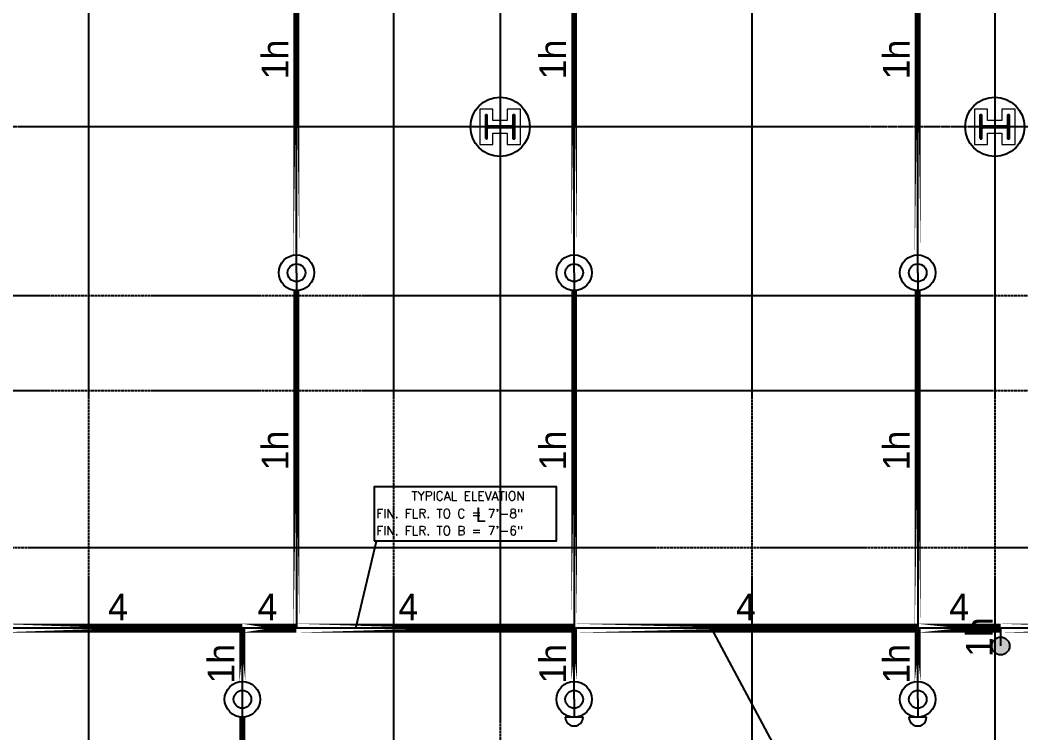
# Model space of a CAD drawing. Header units: inches. Extents: x 1442 to 5389, y 34 to 2400.
# Drawn here: x 3229.4 to 3567, y 1222.9 to 1463.6 of the extents above; entities that cross this region are included whole.
import ezdxf
from ezdxf.enums import TextEntityAlignment as Align

# ---------------------------------------------------------------- set-up
doc = ezdxf.new("R2010")
doc.units = ezdxf.units.IN
doc.header["$MEASUREMENT"] = 0
doc.linetypes.add('CENTER2', pattern=[1.125, 0.75, -0.125, 0.125, -0.125])
doc.linetypes.add('DASHDOT2', pattern=[0.5, 0.25, -0.125, 0, -0.125])
for name, color, linetype, lineweight in [('A-Detl-Hatch', 1, 'Continuous', 18), ('A-Detl-Wide', 2, 'Continuous', 35), ('S-Detl-Hatch', 1, 'Continuous', 18)]:
    doc.layers.add(name, color=color, linetype=linetype, lineweight=lineweight)
for name, color, linetype in [('A-Grid(SmallScale)', 11, 'CENTER2'), ('Coordination', 1, 'Continuous'), ('HEADUP', 1, 'Continuous'), ('PIPEBL', 1, 'Continuous'), ('pipemn', 1, 'Continuous'), ('PIPESPC', 1, 'Continuous'), ('S-Structural Concrete', 4, 'Continuous'), ('spk-cap', 1, 'Continuous'), ('spk-pipedrop', 1, 'Continuous'), ('TIDYPIPE', 1, 'Continuous')]:
    doc.layers.add(name, color=color, linetype=linetype)
doc.layers.add('Zoning Envelope', color=7, linetype='DASHDOT2', true_color=0xaa0061)
doc.styles.add('PIPE', font='PIPE.SHX')
doc.styles.add('ROMAND', font='romand', dxfattribs={"width": 0.75, "height": 1.5})

# ---------------------------------------------------------------- blocks, each defined once
blk = doc.blocks.new('*U14')
at = {"layer": 'A-Detl-Hatch'}
h = blk.add_hatch(dxfattribs=at)
h.set_pattern_fill('ANSI32', color=256, scale=6, style=0)
h.set_pattern_definition([(45, (0, -4.865), (-1.591, 1.591), []), (45, (1.0607, -4.865), (-1.591, 1.591), [])])
edge = h.paths.add_edge_path()
edge.add_line((3.98, -9.73), (3.98, -9.295))
edge.add_line((3.98, -9.295), (0.645, -9.295))
edge.add_arc((0.645, -8.795), 0.5, 180, 270, ccw=False)
edge.add_line((0.145, -8.795), (0.145, -0.935))
edge.add_arc((0.645, -0.935), 0.5, 90, 180, ccw=False)
edge.add_line((0.645, -0.435), (3.98, -0.435))
edge.add_line((3.98, -0.435), (3.98, 0))
edge.add_line((3.98, 0), (-3.98, 0))
edge.add_line((-3.98, 0), (-3.98, -0.435))
edge.add_line((-3.98, -0.435), (-0.645, -0.435))
edge.add_arc((-0.645, -0.935), 0.5, 0, 90, ccw=False)
edge.add_line((-0.145, -0.935), (-0.145, -8.795))
edge.add_arc((-0.645, -8.795), 0.5, -90, 0, ccw=False)
edge.add_line((-0.645, -9.295), (-3.98, -9.295))
edge.add_line((-3.98, -9.295), (-3.98, -9.73))
edge.add_line((-3.98, -9.73), (3.98, -9.73))
at = {"color": 0, "linetype": 'ByBlock'}
blk.add_lwpolyline([(3.98, -9.73), (3.98, -9.295), (0.645, -9.295, -0.4142136), (0.145, -8.795), (0.145, -0.935, -0.4142136), (0.645, -0.435), (3.98, -0.435), (3.98, 0), (-3.98, 0), (-3.98, -0.435), (-0.645, -0.435, -0.4142136), (-0.145, -0.935), (-0.145, -8.795, -0.4142136), (-0.645, -9.295), (-3.98, -9.295), (-3.98, -9.73)], format="xyb", close=True, dxfattribs=at)
blk = doc.blocks.new('W10X33')
at = {"layer": 'S-Detl-Hatch'}
blk.add_lwpolyline([(13773.78, -7310.28), (13773.78, -7305.84), (13769.95, -7305.84), (13769.95, -7300.98), (13773.78, -7300.98), (13773.78, -7296.55), (13761.82, -7296.55), (13761.82, -7300.98), (13765.66, -7300.98), (13765.66, -7305.84), (13761.82, -7305.84), (13761.82, -7310.28)], close=True, dxfattribs=at)
at = {"layer": 'A-Detl-Wide'}
blk.add_blockref('*U14', (13767.8, -7298.55), dxfattribs=at)
blk = doc.blocks.new('SPRIG1')
for radius in [6, 3]:
    blk.add_circle((0, 0), radius)
blk = doc.blocks.new('drop')
blk.add_circle((0, 0), 3)
for points in [[(0.01, 2.97), (-2.53, -1.59), (-2.62, 1.36)], [(0.01, 2.97), (-2.49, -1.59), (2.52, -1.59)], [(2.52, -1.59), (0.01, 2.97), (2.6, 1.47)], [(2.52, -1.59), (-2.53, -1.59), (0.01, -2.98)]]:
    blk.add_solid(points)
blk = doc.blocks.new('PIPESPC')
at = {"layer": 'PIPESPC', "style": 'PIPE', "width": 0.9}
blk.add_attdef('SIZE', text='', height=9, dxfattribs=at).set_placement((0, 4.02), align=Align.CENTER)
at = {"layer": 'PIPESPC', "style": 'PIPE', "flags": 1}
blk.add_attdef('SCHED', (25.3, 3.89), '', height=9, dxfattribs=at)
blk = doc.blocks.new('CAP')
blk.add_line((0, 3), (0, -3))
blk.add_arc((0, 0), 3, 270, 90)

msp = doc.modelspace()

# ---------------------------------------------------------------- linework, layer by layer
at = {"layer": 'A-Grid(SmallScale)'}
for p, q in [((3252.5, 2370.32), (3252.5, 491.06)), ((3355.5, 2370.32), (3355.5, 491.06)), ((3476.5, 2370.32), (3476.5, 491.06)), ((3558.5, 2370.32), (3558.5, 491.06)), ((3391.5, 2351.96), (3391.5, 491.06)), ((5388.5, 1427.58), (1580.5, 1427.58)), ((1595.39, 1370.58), (5388.5, 1370.58)), ((1595.39, 1338.58), (5388.5, 1338.58)), ((1580.5, 1285.58), (5388.5, 1285.58))]:
    msp.add_line(p, q, dxfattribs=at)
at = {"layer": 'Coordination'}
for p, q in [((3342.81, 1258.37), (3349.85, 1288.1)), ((3462.81, 1258.37), (3499.45, 1189.67))]:
    msp.add_line(p, q, dxfattribs=at)
msp.add_lwpolyline([(3348.99, 1287.86), (3410.55, 1287.86), (3410.55, 1306.03), (3348.99, 1306.03)], close=True, dxfattribs=at)
at = {"layer": 'PIPEBL', "color": 1}
for p, q in [((3322.75, 1378.32), (3322.75, 1522.32)), ((3416.5, 1378.32), (3416.5, 1522.32)), ((3532.5, 1378.32), (3532.5, 1522.32)), ((3322.75, 1378.32), (3322.75, 1258.32)), ((3416.5, 1378.32), (3416.5, 1258.32)), ((3532.5, 1378.32), (3532.5, 1258.32)), ((3304.5, 1234.32), (3304.5, 1258.32)), ((3416.5, 1234.32), (3416.5, 1258.32)), ((3532.5, 1234.32), (3532.5, 1258.32)), ((3560.5, 1258.32), (3560.5, 1252.32)), ((3304.5, 1194.32), (3304.5, 1234.32)), ((3416.5, 1234.32), (3416.5, 1228.32)), ((3532.5, 1234.32), (3532.5, 1228.32))]:
    msp.add_line(p, q, dxfattribs=at)
at = {"layer": 'pipemn', "color": 1}
for p, q in [((3304.5, 1258.32), (3220.5, 1258.32)), ((3322.75, 1258.32), (3304.5, 1258.32)), ((3416.5, 1258.32), (3322.75, 1258.32)), ((3532.5, 1258.32), (3416.5, 1258.32)), ((3560.5, 1258.32), (3532.5, 1258.32)), ((3644.5, 1258.32), (3560.5, 1258.32))]:
    msp.add_line(p, q, dxfattribs=at)
at = {"layer": 'S-Structural Concrete'}
for centre in [(3391.5, 1427.58), (3558.5, 1427.58)]:
    msp.add_circle(centre, 10, dxfattribs=at)
at = {"layer": 'TIDYPIPE', "color": 1}
for points, const_width in [([(3322.75, 1384.32), (3322.75, 1516.32)], 2), ([(3416.5, 1384.32), (3416.5, 1516.32)], 2), ([(3532.5, 1384.32), (3532.5, 1516.32)], 2), ([(3322.75, 1258.32), (3322.75, 1372.32)], 2), ([(3416.5, 1258.32), (3416.5, 1372.32)], 2), ([(3532.5, 1258.32), (3532.5, 1372.32)], 2), ([(3220.5, 1258.32), (3304.5, 1258.32)], 3), ([(3304.5, 1258.32), (3322.75, 1258.32)], 3), ([(3304.5, 1240.32), (3304.5, 1258.32)], 2), ([(3322.75, 1258.32), (3416.5, 1258.32)], 3), ([(3416.5, 1258.32), (3532.5, 1258.32)], 3), ([(3416.5, 1240.32), (3416.5, 1258.32)], 2), ([(3532.5, 1258.32), (3560.5, 1258.32)], 3), ([(3532.5, 1240.32), (3532.5, 1258.32)], 2), ([(3560.5, 1258.32), (3644.5, 1258.32)], 3), ([(3304.5, 1194.32), (3304.5, 1228.32)], 2)]:
    msp.add_lwpolyline(points, close=True, dxfattribs=dict(at, const_width=const_width))
at = {"layer": 'Zoning Envelope'}
msp.add_lwpolyline([(5388.5, 1427.58), (2320.5, 1427.58, 0.000426), (2187.15, 1427.47, 0.001551), (1580.5, 1424.66, 0.001255)], format="xyb", dxfattribs=at)

# ---------------------------------------------------------------- block references
at = {"rotation": 270}
for p in [(10694.91, 15195.38), (10861.91, 15195.38)]:
    msp.add_blockref('W10X33', p, dxfattribs=at)
at = {"layer": 'HEADUP'}
for p in [(3322.75, 1378.32), (3416.5, 1378.32), (3532.5, 1378.32), (3304.5, 1234.32), (3416.5, 1234.32), (3532.5, 1234.32)]:
    msp.add_blockref('SPRIG1', p, dxfattribs=at)
at = {"layer": 'PIPESPC'}
ref = msp.add_blockref('PIPESPC', (3322.75, 1450.32), dxfattribs=dict(at, rotation=90))
ref.add_attrib('SIZE', '1h', dxfattribs={"color": 0, "height": 9, "rotation": 90, "style": 'PIPE'}).set_placement((3322.75, 1450.32), align=Align.BOTTOM_CENTER)
ref = msp.add_blockref('PIPESPC', (3416.5, 1450.32), dxfattribs=dict(at, rotation=90))
ref.add_attrib('SIZE', '1h', dxfattribs={"color": 0, "height": 9, "rotation": 90, "style": 'PIPE'}).set_placement((3416.5, 1450.32), align=Align.BOTTOM_CENTER)
ref = msp.add_blockref('PIPESPC', (3532.5, 1450.32), dxfattribs=dict(at, rotation=90))
ref.add_attrib('SIZE', '1h', dxfattribs={"color": 0, "height": 9, "rotation": 90, "style": 'PIPE'}).set_placement((3532.5, 1450.32), align=Align.BOTTOM_CENTER)
ref = msp.add_blockref('PIPESPC', (3322.75, 1318.32), dxfattribs=dict(at, rotation=90))
ref.add_attrib('SIZE', '1h', dxfattribs={"color": 0, "height": 9, "rotation": 90, "style": 'PIPE'}).set_placement((3322.75, 1318.32), align=Align.BOTTOM_CENTER)
ref = msp.add_blockref('PIPESPC', (3416.5, 1318.32), dxfattribs=dict(at, rotation=90))
ref.add_attrib('SIZE', '1h', dxfattribs={"color": 0, "height": 9, "rotation": 90, "style": 'PIPE'}).set_placement((3416.5, 1318.32), align=Align.BOTTOM_CENTER)
ref = msp.add_blockref('PIPESPC', (3532.5, 1318.32), dxfattribs=dict(at, rotation=90))
ref.add_attrib('SIZE', '1h', dxfattribs={"color": 0, "height": 9, "rotation": 90, "style": 'PIPE'}).set_placement((3532.5, 1318.32), align=Align.BOTTOM_CENTER)
ref = msp.add_blockref('PIPESPC', (3262.5, 1258.32), dxfattribs=at)
ref.add_attrib('SIZE', '4', dxfattribs={"color": 0, "height": 9, "style": 'PIPE'}).set_placement((3262.5, 1258.32), align=Align.BOTTOM_CENTER)
ref = msp.add_blockref('PIPESPC', (3312.97, 1258.32), dxfattribs=at)
ref.add_attrib('SIZE', '4', dxfattribs={"color": 0, "height": 9, "style": 'PIPE'}).set_placement((3312.97, 1258.32), align=Align.BOTTOM_CENTER)
ref = msp.add_blockref('PIPESPC', (3360.5, 1258.32), dxfattribs=at)
ref.add_attrib('SIZE', '4', dxfattribs={"color": 0, "height": 9, "style": 'PIPE'}).set_placement((3360.5, 1258.32), align=Align.BOTTOM_CENTER)
ref = msp.add_blockref('PIPESPC', (3474.5, 1258.32), dxfattribs=at)
ref.add_attrib('SIZE', '4', dxfattribs={"color": 0, "height": 9, "style": 'PIPE'}).set_placement((3474.5, 1258.32), align=Align.BOTTOM_CENTER)
ref = msp.add_blockref('PIPESPC', (3546.5, 1258.32), dxfattribs=at)
ref.add_attrib('SIZE', '4', dxfattribs={"color": 0, "height": 9, "style": 'PIPE'}).set_placement((3546.5, 1258.32), align=Align.BOTTOM_CENTER)
ref = msp.add_blockref('PIPESPC', (3560.5, 1255.32), dxfattribs=dict(at, rotation=90))
ref.add_attrib('SIZE', '1h', dxfattribs={"color": 0, "height": 9, "rotation": 90, "style": 'PIPE'}).set_placement((3560.5, 1255.32), align=Align.BOTTOM_CENTER)
ref = msp.add_blockref('PIPESPC', (3304.5, 1246.32), dxfattribs=dict(at, rotation=90))
ref.add_attrib('SIZE', '1h', dxfattribs={"color": 0, "height": 9, "rotation": 90, "style": 'PIPE'}).set_placement((3304.5, 1246.32), align=Align.BOTTOM_CENTER)
ref = msp.add_blockref('PIPESPC', (3416.5, 1246.32), dxfattribs=dict(at, rotation=90))
ref.add_attrib('SIZE', '1h', dxfattribs={"color": 0, "height": 9, "rotation": 90, "style": 'PIPE'}).set_placement((3416.5, 1246.32), align=Align.BOTTOM_CENTER)
ref = msp.add_blockref('PIPESPC', (3532.5, 1246.32), dxfattribs=dict(at, rotation=90))
ref.add_attrib('SIZE', '1h', dxfattribs={"color": 0, "height": 9, "rotation": 90, "style": 'PIPE'}).set_placement((3532.5, 1246.32), align=Align.BOTTOM_CENTER)
at = {"layer": 'spk-cap', "rotation": 270.0000000000834}
for p in [(3416.5, 1228.32), (3532.5, 1228.32)]:
    msp.add_blockref('CAP', p, dxfattribs=at)
at = {"layer": 'spk-pipedrop', "rotation": 270.0000000000834}
msp.add_blockref('drop', (3560.5, 1252.32), dxfattribs=at)

# ---------------------------------------------------------------- texts
at = {"layer": 'Coordination', "style": 'ROMAND'}
for s, height, p in [('TYPICAL ELEVATION', 3.0375, (3361.56, 1301.48)), ('FIN. FLR. TO C = 7\'-8"', 3.0375, (3349.69, 1295.52)), ('L', 4.5, (3383.22, 1294.4)), ('FIN. FLR. TO B = 7\'-6"', 3.0375, (3349.69, 1289.73))]:
    msp.add_text(s, height=height, dxfattribs=at).set_placement(p)

doc.saveas('drawing.dxf')
